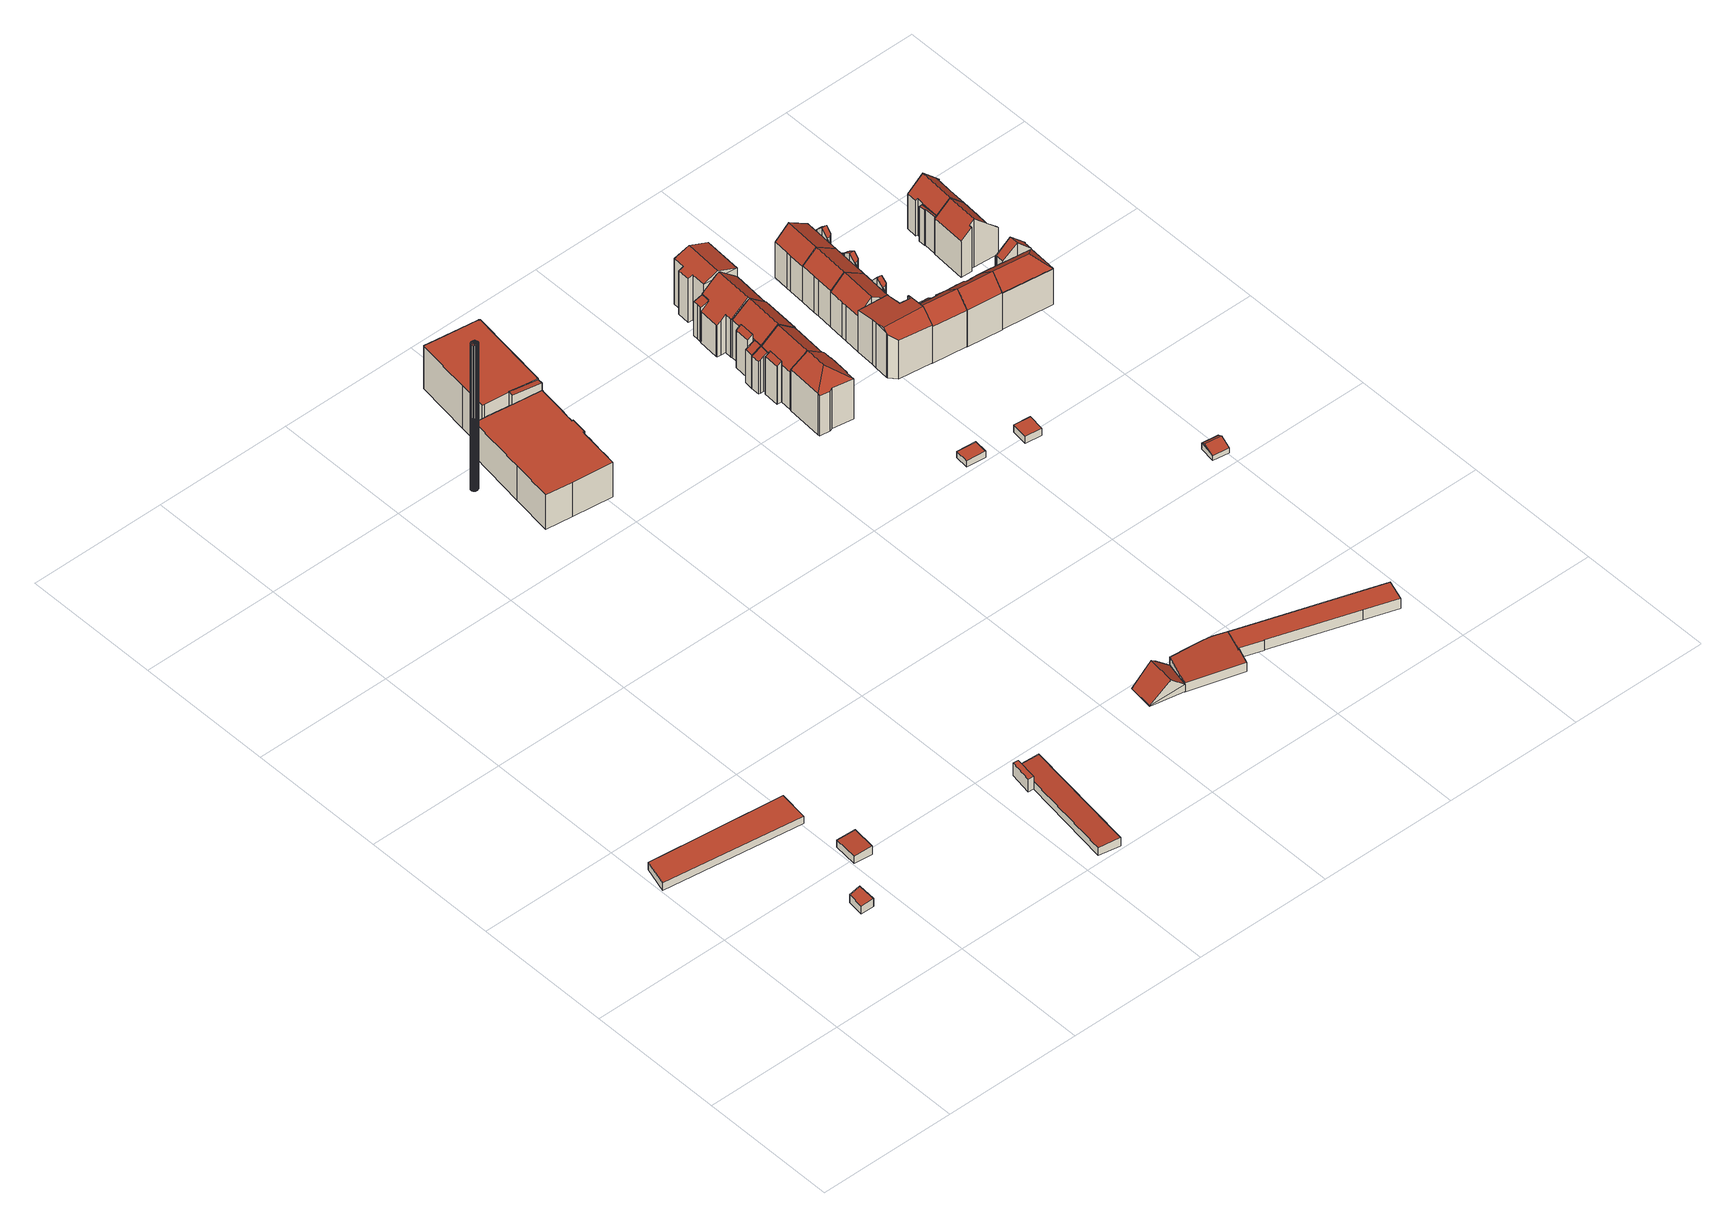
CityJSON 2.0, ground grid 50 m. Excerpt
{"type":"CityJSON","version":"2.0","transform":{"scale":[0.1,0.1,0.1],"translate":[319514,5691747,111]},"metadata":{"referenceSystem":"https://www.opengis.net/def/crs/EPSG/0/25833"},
"CityObjects":{
"building1":{"type":"Building","attributes":{"Dachtyp_tdc":"tdcPolyFlatRoof","Gemeindeschluessel":14713000,"Dachneigung":0,"QualitaetDacherkennung":86,"Geometrietyp2DReferenz":"3000","function":"31001_2000","roofType":"1000","measuredHeight":3.21},"geometry":[{"type":"MultiSurface","lod":"2","boundaries":[[[0,1,2,3]],[[1,4,5,2]],[[4,6,7,5]],[[6,0,3,7]],[[6,4,1,0]],[[3,2,5,7]]],"semantics":{"surfaces":[{"type":"WallSurface"},{"type":"RoofSurface"},{"type":"GroundSurface"}],"values":[0,0,0,0,1,2]}}]},
"building2":{"type":"Building","attributes":{"Gemeindeschluessel":14713000,"Dachneigung":90,"Dachorientierung":0,"MittlereTraufHoehe":114.9,"QualitaetDacherkennung":53,"ObjektHoehe":3,"BodenHoehe":111.9,"Geometrietyp2DReferenz":"3000","AbsoluteHoehe":114.9,"Dachflaeche":509.72,"function":"31001_9998","roofType":"1000","measuredHeight":3,"storeysAboveGround":1},"geometry":[{"type":"MultiSurface","lod":"2","boundaries":[[[8,9,10,11]],[[9,12,13,10]],[[9,8,14,12]],[[13,15,11,10]],[[12,14,15,13]],[[14,8,11,15]]],"semantics":{"surfaces":[{"type":"WallSurface"},{"type":"RoofSurface"},{"type":"GroundSurface"}],"values":[0,0,1,2,0,0]}}]},
"building3":{"type":"Building","attributes":{"Dachtyp_tdc":"tdcPolyFlatRoof","Gemeindeschluessel":14713000,"Dachneigung":5.5,"QualitaetDacherkennung":89,"Geometrietyp2DReferenz":"3000","function":"31001_9998","roofType":"2100","measuredHeight":3.49},"geometry":[{"type":"MultiSurface","lod":"2","boundaries":[[[16,17,18,19]],[[17,20,21,18]],[[20,22,23,21]],[[22,16,19,23]],[[22,20,17,16]],[[19,18,21,23]]],"semantics":{"surfaces":[{"type":"WallSurface"},{"type":"RoofSurface"},{"type":"GroundSurface"}],"values":[0,0,0,0,1,2]}}]},
"building4":{"type":"Building","attributes":{"Gemeindeschluessel":14713000,"Geometrietyp2DReferenz":"3000","function":"31001_2000","roofType":"9999"},"children":["building4-1","building4-2"]},
"building4-1":{"type":"BuildingPart","attributes":{"Dachtyp_tdc":"tdcPolyFlatRoof","Dachneigung":2.84,"QualitaetDacherkennung":75,"Geometrietyp2DReferenz":"3000","roofType":"2100","measuredHeight":3.54},"parents":["building4"],"geometry":[{"type":"MultiSurface","lod":"2","boundaries":[[[24,25,26,27]],[[25,28,29,26]],[[30,31,32,33]],[[31,24,27,32]],[[31,30,28,25,24]],[[27,26,29,33,32]],[[33,29,28,30]]],"semantics":{"surfaces":[{"type":"WallSurface"},{"type":"RoofSurface"},{"type":"GroundSurface"},{"type":"ClosureSurface"}],"values":[0,0,0,0,1,2,3]}}]},
"building4-2":{"type":"BuildingPart","attributes":{"Dachtyp_tdc":"tdcPolyFlatRoof","Dachneigung":0,"QualitaetDacherkennung":85,"Geometrietyp2DReferenz":"3000","roofType":"1000","measuredHeight":5.19},"parents":["building4"],"geometry":[{"type":"MultiSurface","lod":"2","boundaries":[[[34,35,36,29,28]],[[35,37,38,36]],[[37,39,30,33,38]],[[39,37,35,34]],[[29,36,38,33]],[[28,30,39,34]],[[28,29,33,30]]],"semantics":{"surfaces":[{"type":"WallSurface"},{"type":"RoofSurface"},{"type":"GroundSurface"},{"type":"ClosureSurface"}],"values":[0,0,0,1,2,0,3]}}]},
"building5":{"type":"Building","attributes":{"Stand_DGM":"2023","Stand_Basis-DLM":"2022","Gemeindeschluessel":"14713000","ObjektHoehe":60,"Stand_Laserscan":"2023","BodenHoehe":113.3,"Stand_3D-Stadtmodell":"2025","Geometrietyp2DReferenz":1000,"AbsoluteHoehe":173.3,"function":"51002_1290","roofType":"9999","measuredHeight":60},"geometry":[{"type":"MultiSurface","lod":"2","boundaries":[[[40,41,42]],[[40,42,43]],[[40,43,44]],[[40,44,45]],[[40,45,46]],[[40,46,47]],[[40,47,48]],[[40,48,49]],[[40,49,50]],[[40,50,51]],[[40,51,52]],[[40,52,53]],[[40,53,54]],[[40,54,55]],[[40,55,56]],[[40,56,57]],[[40,57,58]],[[40,58,59]],[[42,41,60]],[[42,60,61]],[[41,40,62]],[[41,62,60]],[[40,59,63]],[[40,63,62]],[[59,58,64]],[[59,64,63]],[[58,57,65]],[[58,65,64]],[[57,56,66]],[[57,66,65]],[[56,55,67]],[[56,67,66]],[[55,54,68]],[[55,68,67]],[[54,53,69]],[[54,69,68]],[[53,52,70]],[[53,70,69]],[[52,51,71]],[[52,71,70]],[[51,50,72]],[[51,72,71]],[[50,49,73]],[[50,73,72]],[[49,48,74]],[[49,74,73]],[[48,47,75]],[[48,75,74]],[[47,46,76]],[[47,76,75]],[[46,45,77]],[[46,77,76]],[[45,44,78]],[[45,78,77]],[[44,43,79]],[[44,79,78]],[[43,42,61]],[[43,61,79]],[[79,61,60]],[[79,60,62]],[[79,62,63]],[[79,63,64]],[[79,64,65]],[[79,65,66]],[[79,66,67]],[[79,67,68]],[[79,68,69]],[[79,69,70]],[[79,70,71]],[[79,71,72]],[[79,72,73]],[[79,73,74]],[[79,74,75]],[[79,75,76]],[[79,76,77]],[[79,77,78]]],"semantics":{"surfaces":[{"type":"RoofSurface"},{"type":"WallSurface"},{"type":"GroundSurface"}],"values":[0,0,0,0,0,0,0,0,0,0,0,0,0,0,0,0,0,0,1,1,1,1,1,1,1,1,1,1,1,1,1,1,1,1,1,1,1,1,1,1,1,1,1,1,1,1,1,1,1,1,1,1,1,1,1,1,1,1,2,2,2,2,2,2,2,2,2,2,2,2,2,2,2,2,2,2]}}]},
"building6":{"type":"Building","attributes":{"Gemeindeschluessel":14713000,"Geometrietyp2DReferenz":"3000","function":"31001_2000","roofType":"9999"},"children":["building6-1","building6-2","building6-3"]},
"building6-1":{"type":"BuildingPart","attributes":{"Dachtyp_tdc":"tdcPolyFlatRoof","Dachneigung":0,"QualitaetDacherkennung":40,"Geometrietyp2DReferenz":"3000","roofType":"1000","measuredHeight":17.36},"parents":["building6"],"geometry":[{"type":"MultiSurface","lod":"2","boundaries":[[[80,81,82,83]],[[81,84,85,82]],[[84,86,87,85]],[[86,88,89,87]],[[88,90,91,89]],[[90,92,93,91]],[[92,94,95,93]],[[94,96,97,95]],[[96,98,99,97]],[[98,100,101,99]],[[100,102,103,101]],[[102,104,105,103]],[[104,106,107,105]],[[106,108,109,107]],[[108,110,111,109]],[[110,112,113,114,111]],[[112,110,108,106,104,102,100,98,96,94,92,90,88,86,84,81,80,115]],[[83,82,85,87,89,91,93,95,97,99,101,103,105,107,109,111,114]],[[115,113,112]],[[83,114,113,115,80]]],"semantics":{"surfaces":[{"type":"WallSurface"},{"type":"RoofSurface"},{"type":"GroundSurface"},{"type":"ClosureSurface"}],"values":[0,0,0,0,0,0,0,0,0,0,0,0,0,0,0,0,1,2,0,3]}}]},
"building6-2":{"type":"BuildingPart","attributes":{"Dachtyp_tdc":"tdcPolyFlatRoof","Dachneigung":4.15,"QualitaetDacherkennung":38,"Geometrietyp2DReferenz":"3000","roofType":"2100","measuredHeight":17.8},"parents":["building6"],"geometry":[{"type":"MultiSurface","lod":"2","boundaries":[[[113,116,117,118,114]],[[119,120,80,83,121,122]],[[120,119,116,113,115]],[[114,118,121,83]],[[122,117,116,119]],[[122,121,118,117]],[[115,80,120]],[[113,114,83,80,115]]],"semantics":{"surfaces":[{"type":"WallSurface"},{"type":"RoofSurface"},{"type":"GroundSurface"},{"type":"ClosureSurface"}],"values":[0,0,1,2,0,3,0,3]}}]},
"building6-3":{"type":"BuildingPart","attributes":{"Dachtyp_tdc":"tdcPolyFlatRoof","Dachneigung":0,"QualitaetDacherkennung":34,"Geometrietyp2DReferenz":"3000","roofType":"1000","measuredHeight":14.13},"parents":["building6"],"geometry":[{"type":"MultiSurface","lod":"2","boundaries":[[[117,123,124,118]],[[123,125,126,124]],[[125,127,128,126]],[[127,129,130,128]],[[129,131,132,130]],[[131,133,134,132]],[[133,135,136,134]],[[135,137,138,136]],[[137,139,140,138]],[[139,141,142,140]],[[141,143,144,142]],[[143,145,146,144]],[[145,147,148,146]],[[147,149,150,148]],[[149,151,152,150]],[[151,153,154,152]],[[153,155,156,154]],[[155,157,158,156]],[[157,159,160,158]],[[159,161,162,160]],[[161,163,164,162]],[[163,165,166,164]],[[165,167,168,166]],[[167,169,170,168]],[[169,171,172,170]],[[171,122,121,172]],[[122,171,169,167,165,163,161,159,157,155,153,151,149,147,145,143,141,139,137,135,133,131,129,127,125,123,117]],[[118,124,126,128,130,132,134,136,138,140,142,144,146,148,150,152,154,156,158,160,162,164,166,168,170,172,121]],[[118,121,122,117]]],"semantics":{"surfaces":[{"type":"WallSurface"},{"type":"RoofSurface"},{"type":"GroundSurface"},{"type":"ClosureSurface"}],"values":[0,0,0,0,0,0,0,0,0,0,0,0,0,0,0,0,0,0,0,0,0,0,0,0,0,0,1,2,3]}}]},
"building7":{"type":"Building","attributes":{"Dachtyp_tdc":"tdcFreeFormRoof","Gemeindeschluessel":14713000,"Dachneigung":44.52,"QualitaetDacherkennung":8,"Geometrietyp2DReferenz":"3000","function":"31001_2000","roofType":"5000","measuredHeight":7.32},"geometry":[{"type":"MultiSurface","lod":"2","boundaries":[[[173,174,175,176]],[[174,177,178,175]],[[177,179,180,178]],[[179,181,182,180]],[[181,183,184,182]],[[183,173,176,184]],[[185,186,179,177]],[[173,183,181,186,185,174]],[[181,179,186]],[[177,174,185]],[[176,175,178,180,182,184]]],"semantics":{"surfaces":[{"type":"WallSurface"},{"type":"RoofSurface"},{"type":"GroundSurface"}],"values":[0,0,0,0,0,0,1,1,0,0,2]}}]},
"building8":{"type":"Building","attributes":{"Dachtyp_tdc":"tdcPolyFlatRoof","Gemeindeschluessel":14713000,"Dachneigung":3.29,"QualitaetDacherkennung":88,"Geometrietyp2DReferenz":"3000","function":"31001_2000","roofType":"2100","measuredHeight":4.48},"geometry":[{"type":"MultiSurface","lod":"2","boundaries":[[[187,188,189,190]],[[188,191,192,189]],[[191,193,194,192]],[[193,195,196,194]],[[195,197,198,196]],[[197,199,200,198]],[[199,201,202,200]],[[201,203,204,202]],[[203,205,206,204]],[[205,207,208,206]],[[207,187,190,208]],[[207,205,203,201,199,197,195,193,191,188,187]],[[190,189,192,194,196,198,200,202,204,206,208]]],"semantics":{"surfaces":[{"type":"WallSurface"},{"type":"RoofSurface"},{"type":"GroundSurface"}],"values":[0,0,0,0,0,0,0,0,0,0,0,1,2]}}]},
"building9":{"type":"Building","attributes":{"Dachtyp_tdc":"tdcPolyFlatRoof","Gemeindeschluessel":14713000,"Dachneigung":28.47,"QualitaetDacherkennung":85,"Geometrietyp2DReferenz":"3000","function":"31001_9998","roofType":"2100","measuredHeight":15.31},"geometry":[{"type":"MultiSurface","lod":"2","boundaries":[[[209,210,211,212]],[[210,213,214,211]],[[213,215,216,214]],[[215,217,218,216]],[[217,219,220,218]],[[219,209,212,220]],[[219,217,215,213,210,209]],[[212,211,214,216,218,220]]],"semantics":{"surfaces":[{"type":"WallSurface"},{"type":"RoofSurface"},{"type":"GroundSurface"}],"values":[0,0,0,0,0,0,1,2]}}]},
"building10":{"type":"Building","attributes":{"Dachtyp_tdc":"tdcHipAndGableRoof","Gemeindeschluessel":14713000,"Dachneigung":34.94,"QualitaetDacherkennung":58,"Geometrietyp2DReferenz":"3000","function":"31001_9998","roofType":"5000","measuredHeight":20.81},"geometry":[{"type":"MultiSurface","lod":"2","boundaries":[[[221,222,223,224]],[[222,225,226,223]],[[225,227,228,226]],[[227,229,230,228]],[[229,231,232,230]],[[231,233,234,232]],[[233,235,236,234]],[[229,227,225,222,221,237]],[[221,238,239,240,241,242,243,235,233,237]],[[233,231,229,237]],[[236,244,245,246,247,248,249,224,223,226,228,230,232,234]],[[235,243,244,236]],[[243,242,245,244]],[[242,241,246,245]],[[241,240,247,246]],[[240,239,248,247]],[[239,238,249,248]],[[238,221,224,249]]],"semantics":{"surfaces":[{"type":"WallSurface"},{"type":"RoofSurface"},{"type":"GroundSurface"}],"values":[0,0,0,0,0,0,0,1,1,1,2,0,0,0,0,0,0,0]}}]},
"building11":{"type":"Building","attributes":{"Dachtyp_tdc":"tdcPolyFlatRoof","Gemeindeschluessel":14713000,"Dachneigung":29.81,"QualitaetDacherkennung":83,"Geometrietyp2DReferenz":"3000","function":"31001_9998","roofType":"2100","measuredHeight":15.48},"geometry":[{"type":"MultiSurface","lod":"2","boundaries":[[[250,251,252,214]],[[251,253,254,252]],[[253,255,256,254]],[[255,257,216,256]],[[257,250,214,216]],[[257,255,253,251,250]],[[214,252,254,256,216]]],"semantics":{"surfaces":[{"type":"WallSurface"},{"type":"RoofSurface"},{"type":"GroundSurface"}],"values":[0,0,0,0,0,1,2]}}]},
"building12":{"type":"Building","attributes":{"Dachtyp_tdc":"tdcPolyFlatRoof","Gemeindeschluessel":14713000,"Dachneigung":0,"QualitaetDacherkennung":25,"Geometrietyp2DReferenz":"3000","function":"31001_2000","roofType":"1000","measuredHeight":4.12},"geometry":[{"type":"MultiSurface","lod":"2","boundaries":[[[258,259,260,261]],[[259,262,263,260]],[[262,264,265,263]],[[264,266,267,265]],[[266,268,269,267]],[[268,270,271,269]],[[270,272,273,271]],[[272,274,275,273]],[[274,276,277,275]],[[276,258,261,277]],[[276,274,272,270,268,266,264,262,259,258]],[[261,260,263,265,267,269,271,273,275,277]]],"semantics":{"surfaces":[{"type":"WallSurface"},{"type":"RoofSurface"},{"type":"GroundSurface"}],"values":[0,0,0,0,0,0,0,0,0,0,1,2]}}]},
"building13":{"type":"Building","attributes":{"Gemeindeschluessel":14713000,"Geometrietyp2DReferenz":"3000","function":"31001_9998","roofType":"9999"},"children":["building13-1","building13-2"]},
"building13-1":{"type":"BuildingPart","attributes":{"Dachtyp_tdc":"tdcPolyFlatRoof","Dachneigung":36.52,"QualitaetDacherkennung":79,"Geometrietyp2DReferenz":"3000","roofType":"2100","measuredHeight":16.77},"parents":["building13"],"geometry":[{"type":"MultiSurface","lod":"2","boundaries":[[[278,279,280,281,282]],[[279,283,284,280]],[[283,285,286,284]],[[285,287,288,286]],[[287,289,290,288]],[[289,291,292,293,290]],[[291,289,287,285,283,279,278]],[[281,280,284,286,288,290,293]],[[282,292,291,278]],[[282,281,293,292]]],"semantics":{"surfaces":[{"type":"WallSurface"},{"type":"RoofSurface"},{"type":"GroundSurface"},{"type":"ClosureSurface"}],"values":[0,0,0,0,0,0,1,2,0,3]}}]},
"building13-2":{"type":"BuildingPart","attributes":{"Dachtyp_tdc":"tdcGableRoof","Dachneigung":39.88,"QualitaetDacherkennung":67,"Geometrietyp2DReferenz":"3000","roofType":"3100","measuredHeight":20.67},"parents":["building13"],"geometry":[{"type":"MultiSurface","lod":"2","boundaries":[[[294,282,281,280]],[[292,295,296,293]],[[295,297,298,296]],[[297,299,300,298]],[[299,301,302,300]],[[301,303,304,302]],[[303,305,306,304]],[[305,307,308,306]],[[307,309,310,308]],[[309,294,280,310]],[[305,303,301,299]],[[299,297,295,292,282,294,309,307,305]],[[280,281,293,296,298,300,302,304,306,308,310]],[[292,293,281,282]]],"semantics":{"surfaces":[{"type":"WallSurface"},{"type":"RoofSurface"},{"type":"GroundSurface"},{"type":"ClosureSurface"}],"values":[0,0,0,0,0,0,0,0,0,0,1,1,2,3]}}]},
"building14":{"type":"Building","attributes":{"Dachtyp_tdc":"tdcPolyFlatRoof","Gemeindeschluessel":14713000,"Dachneigung":0,"QualitaetDacherkennung":55,"Geometrietyp2DReferenz":"3000","function":"31001_9998","roofType":"1000","measuredHeight":2.55},"geometry":[{"type":"MultiSurface","lod":"2","boundaries":[[[311,312,313,314]],[[312,315,316,313]],[[315,317,318,316]],[[317,311,314,318]],[[317,315,312,311]],[[314,313,316,318]]],"semantics":{"surfaces":[{"type":"WallSurface"},{"type":"RoofSurface"},{"type":"GroundSurface"}],"values":[0,0,0,0,1,2]}}]},
"building15":{"type":"Building","attributes":{"Dachtyp_tdc":"tdcPolyFlatRoof","Gemeindeschluessel":14713000,"Dachneigung":16.95,"QualitaetDacherkennung":67,"Geometrietyp2DReferenz":"3000","function":"31001_9998","roofType":"2100","measuredHeight":15.09},"geometry":[{"type":"MultiSurface","lod":"2","boundaries":[[[319,320,321,322]],[[320,323,324,321]],[[323,325,326,324]],[[325,327,328,326]],[[327,329,330,328]],[[329,331,332,330]],[[331,319,322,332]],[[331,329,327,325,323,320,319]],[[322,321,324,326,328,330,332]]],"semantics":{"surfaces":[{"type":"WallSurface"},{"type":"RoofSurface"},{"type":"GroundSurface"}],"values":[0,0,0,0,0,0,0,1,2]}}]},
"building16":{"type":"Building","attributes":{"Gemeindeschluessel":14713000,"Geometrietyp2DReferenz":"3000","function":"31001_9998","roofType":"9999"},"children":["building16-1","building16-2"]},
"building16-1":{"type":"BuildingPart","attributes":{"Dachtyp_tdc":"tdcPolyFlatRoof","Dachneigung":39.7,"QualitaetDacherkennung":73,"Geometrietyp2DReferenz":"3000","roofType":"2100","measuredHeight":16.86},"parents":["building16"],"geometry":[{"type":"MultiSurface","lod":"2","boundaries":[[[333,334,335,336]],[[334,337,338,335]],[[337,339,340,338]],[[339,341,342,343,340]],[[344,333,336,345,346]],[[344,341,339,337,334,333]],[[336,335,338,340,343,345]],[[346,342,341,344]],[[346,345,343,342]]],"semantics":{"surfaces":[{"type":"WallSurface"},{"type":"RoofSurface"},{"type":"GroundSurface"},{"type":"ClosureSurface"}],"values":[0,0,0,0,0,1,2,0,3]}}]},
"building16-2":{"type":"BuildingPart","attributes":{"Dachtyp_tdc":"tdcGableRoof","Dachneigung":39.55,"QualitaetDacherkennung":65,"Geometrietyp2DReferenz":"3000","roofType":"3100","measuredHeight":20.66},"parents":["building16"],"geometry":[{"type":"MultiSurface","lod":"2","boundaries":[[[342,347,340,343]],[[347,348,349,340]],[[348,350,351,349]],[[350,352,353,351]],[[352,354,355,353]],[[354,356,357,355]],[[356,257,358,357]],[[257,255,359,358]],[[255,346,345,359]],[[356,354,352,350]],[[350,348,347,342,346,255,257,356]],[[345,343,340,349,351,353,355,357,358,359]],[[342,343,345,346]]],"semantics":{"surfaces":[{"type":"WallSurface"},{"type":"RoofSurface"},{"type":"GroundSurface"},{"type":"ClosureSurface"}],"values":[0,0,0,0,0,0,0,0,0,1,1,2,3]}}]},
"building17":{"type":"Building","attributes":{"Dachtyp_tdc":"tdcFreeFormRoof","Gemeindeschluessel":14713000,"Dachneigung":40.17,"QualitaetDacherkennung":47,"Geometrietyp2DReferenz":"3000","function":"31001_9998","roofType":"5000","measuredHeight":20.85},"geometry":[{"type":"MultiSurface","lod":"2","boundaries":[[[360,361,362,363]],[[361,364,365,362]],[[364,366,367,365]],[[366,368,369,367]],[[368,370,371,369]],[[366,364,372,373]],[[373,372,361,360,374,375,376,377,378,379,380,370,368]],[[368,366,373]],[[364,361,372]],[[371,381,382,383,384,385,386,387,363,362,365,367,369]],[[370,380,381,371]],[[380,379,382,381]],[[379,378,383,382]],[[378,377,384,383]],[[377,376,385,384]],[[376,375,386,385]],[[375,374,387,386]],[[374,360,363,387]]],"semantics":{"surfaces":[{"type":"WallSurface"},{"type":"RoofSurface"},{"type":"GroundSurface"}],"values":[0,0,0,0,0,1,1,0,0,2,0,0,0,0,0,0,0,0]}}]},
"building18":{"type":"Building","attributes":{"Dachtyp_tdc":"tdcFreeFormRoof","Gemeindeschluessel":14713000,"Dachneigung":22.52,"QualitaetDacherkennung":81,"Geometrietyp2DReferenz":"3000","function":"31001_9998","roofType":"5000","measuredHeight":20.96},"geometry":[{"type":"MultiSurface","lod":"2","boundaries":[[[388,389,390,391]],[[389,392,393,390]],[[392,394,395,393]],[[394,396,397,395]],[[396,398,399,397]],[[398,400,401,399]],[[400,402,403,401]],[[402,388,391,403]],[[404,405,400,398,396,394,392,389]],[[388,402,405,404]],[[389,388,404]],[[402,400,405]],[[391,390,393,395,397,399,401,403]]],"semantics":{"surfaces":[{"type":"WallSurface"},{"type":"RoofSurface"},{"type":"GroundSurface"}],"values":[0,0,0,0,0,0,0,0,1,1,0,0,2]}}]},
"building19":{"type":"Building","attributes":{"Dachtyp_tdc":"tdcPolyFlatRoof","Gemeindeschluessel":14713000,"Dachneigung":0,"QualitaetDacherkennung":0,"Geometrietyp2DReferenz":"3000","BezugspunktDach":"2000","function":"31001_9998","measuredHeight":3},"geometry":[{"type":"MultiSurface","lod":"2","boundaries":[[[406,407,408,409]],[[409,408,410,411]],[[408,407,412,410]],[[407,406,413,412]],[[406,409,411,413]],[[411,410,412,413]]],"semantics":{"surfaces":[{"type":"RoofSurface"},{"type":"WallSurface"},{"type":"GroundSurface"}],"values":[0,1,1,1,1,2]}}]},
"building20":{"type":"Building","attributes":{"Dachtyp_tdc":"tdcFreeFormRoof","Gemeindeschluessel":14713000,"Dachneigung":10.02,"QualitaetDacherkennung":16,"Geometrietyp2DReferenz":"3000","function":"31001_9998","roofType":"5000","measuredHeight":19.36},"geometry":[{"type":"MultiSurface","lod":"2","boundaries":[[[414,415,416,417]],[[415,418,419,416]],[[418,420,421,419]],[[420,422,423,421]],[[422,424,425,423]],[[424,426,427,425]],[[426,428,429,427]],[[428,430,431,429]],[[430,432,433,431]],[[432,434,435,433]],[[434,436,437,435]],[[436,438,439,437]],[[438,414,417,439]],[[414,438,436,434,432,430,440,441,420,418,415]],[[424,422,441,440,428,426]],[[422,420,441]],[[430,428,440]],[[417,416,419,421,423,425,427,429,431,433,435,437,439]]],"semantics":{"surfaces":[{"type":"WallSurface"},{"type":"RoofSurface"},{"type":"GroundSurface"}],"values":[0,0,0,0,0,0,0,0,0,0,0,0,0,1,1,0,0,2]}}]},
"building21":{"type":"Building","attributes":{"Gemeindeschluessel":14713000,"Geometrietyp2DReferenz":"3000","function":"31001_9998","roofType":"9999"},"children":["building21-1","building21-2"]},
"building21-1":{"type":"BuildingPart","attributes":{"Dachtyp_tdc":"tdcFreeFormRoof","Dachneigung":47.43,"QualitaetDacherkennung":47,"Geometrietyp2DReferenz":"3000","roofType":"5000","measuredHeight":18.02},"parents":["building21"],"geometry":[{"type":"MultiSurface","lod":"2","boundaries":[[[442,443,444,445,446]],[[447,448,449,450,451]],[[448,452,453,449]],[[452,454,455,453]],[[454,456,457,455]],[[456,458,459,457]],[[458,442,446,459]],[[454,452,448,447,460]],[[460,461,443,442,458,456,454]],[[446,445,462,463,450,449,453,455,457,459]],[[461,464,444,443]],[[464,462,445,444]],[[465,464,461,460]],[[463,462,464,465]],[[447,451,465,460]],[[463,465,451,450]]],"semantics":{"surfaces":[{"type":"WallSurface"},{"type":"RoofSurface"},{"type":"GroundSurface"},{"type":"ClosureSurface"}],"values":[0,0,0,0,0,0,0,1,1,2,0,3,0,3,0,3]}}]},
"building21-2":{"type":"BuildingPart","attributes":{"Dachtyp_tdc":"tdcGableRoof","Dachneigung":33.05,"QualitaetDacherkennung":84,"Geometrietyp2DReferenz":"3000","roofType":"3100","measuredHeight":19.59},"parents":["building21"],"geometry":[{"type":"MultiSurface","lod":"2","boundaries":[[[444,466,467,445]],[[466,468,469,467]],[[468,470,471,469]],[[470,472,473,471]],[[472,474,475,473]],[[474,476,477,475]],[[476,478,479,477]],[[478,480,481,479]],[[480,482,483,481]],[[482,484,485,483]],[[484,451,450,485]],[[482,480,478,476,474,472]],[[472,470,468,466,444,464,465,451,484,482]],[[463,462,445,467,469,471,473,475,477,479,481,483,485,450]],[[462,463,465,464]],[[463,450,451,465]],[[444,445,462,464]]],"semantics":{"surfaces":[{"type":"WallSurface"},{"type":"RoofSurface"},{"type":"GroundSurface"},{"type":"ClosureSurface"}],"values":[0,0,0,0,0,0,0,0,0,0,0,1,1,2,3,3,3]}}]},
"building22":{"type":"Building","attributes":{"Gemeindeschluessel":14713000,"Geometrietyp2DReferenz":"3000","function":"31001_9998","roofType":"9999"},"children":["building22-1","building22-2"]},
"building22-1":{"type":"BuildingPart","attributes":{"Dachtyp_tdc":"tdcFreeFormRoof","Dachneigung":40.96,"QualitaetDacherkennung":58,"Geometrietyp2DReferenz":"3000","roofType":"5000","measuredHeight":17.97},"parents":["building22"],"geometry":[{"type":"MultiSurface","lod":"2","boundaries":[[[486,487,488,489]],[[487,490,488]],[[491,492,493,494]],[[495,496,497,498]],[[496,499,500,497]],[[499,501,502,500]],[[501,503,504,502]],[[503,505,506,504]],[[505,486,489,506]],[[501,499,496,495,492,491,492,495,507]],[[507,487,486,505,503,501]],[[489,488,508,498,493,494,493,498,497,500,502,504,506]],[[509,490,487,507]],[[508,488,490,509]],[[494,510,491]],[[495,511,509,507]],[[494,493,512,510]],[[491,510,512,492]],[[512,493,498,511]],[[492,512,511,495]],[[508,509,511,498]],[[492,495,498,493]]],"semantics":{"surfaces":[{"type":"WallSurface"},{"type":"RoofSurface"},{"type":"GroundSurface"},{"type":"ClosureSurface"}],"values":[0,0,0,0,0,0,0,0,0,1,1,2,0,3,0,0,3,3,3,3,3,3]}}]},
"building22-2":{"type":"BuildingPart","attributes":{"Dachtyp_tdc":"tdcGableRoof","Dachneigung":33.65,"QualitaetDacherkennung":76,"Geometrietyp2DReferenz":"3000","roofType":"3100","measuredHeight":19.59},"parents":["building22"],"geometry":[{"type":"MultiSurface","lod":"2","boundaries":[[[490,484,513,488]],[[484,514,515,513]],[[514,516,517,515]],[[516,518,519,517]],[[518,520,521,519]],[[520,522,523,521]],[[522,524,525,523]],[[524,526,527,525]],[[526,528,529,527]],[[528,510,494,529]],[[524,522,520,518,516,514]],[[514,484,490,509,511,512,510,528,526,524]],[[494,493,498,508,488,513,515,517,519,521,523,525,527,529]],[[488,508,509,490]],[[493,494,510,512]],[[498,493,512,511]],[[508,498,511,509]]],"semantics":{"surfaces":[{"type":"WallSurface"},{"type":"RoofSurface"},{"type":"GroundSurface"},{"type":"ClosureSurface"}],"values":[0,0,0,0,0,0,0,0,0,0,1,1,2,3,3,3,3]}}]},
"building23":{"type":"Building","attributes":{"Gemeindeschluessel":14713000,"Geometrietyp2DReferenz":"3000","function":"31001_9998","roofType":"9999"},"children":["building23-1","building23-2"]},
"building23-1":{"type":"BuildingPart","attributes":{"Dachtyp_tdc":"tdcPolyFlatRoof","Dachneigung":38.4,"QualitaetDacherkennung":55,"Geometrietyp2DReferenz":"3000","roofType":"2100","measuredHeight":15.78},"parents":["building23"],"geometry":[{"type":"MultiSurface","lod":"2","boundaries":[[[530,531,532,533]],[[531,534,535,532]],[[534,536,537,535]],[[536,538,539,537]],[[538,540,541,539]],[[540,542,543,541]],[[542,544,545,543]],[[542,540,538,536,534,531,530,544]],[[545,533,532,535,537,539,541,543]],[[530,533,545,544]]],"semantics":{"surfaces":[{"type":"WallSurface"},{"type":"RoofSurface"},{"type":"GroundSurface"},{"type":"ClosureSurface"}],"values":[0,0,0,0,0,0,0,1,2,3]}}]},
"building23-2":{"type":"BuildingPart","attributes":{"Dachtyp_tdc":"tdcGableRoof","Dachneigung":44.73,"QualitaetDacherkennung":87,"Geometrietyp2DReferenz":"3000","roofType":"3100","measuredHeight":19.94},"parents":["building23"],"geometry":[{"type":"MultiSurface","lod":"2","boundaries":[[[546,547,548,549]],[[547,550,551,548]],[[550,552,553,551]],[[552,554,555,553]],[[554,556,557,555]],[[556,558,559,557]],[[558,530,533,559]],[[546,549,545,544]],[[558,556,554,552]],[[552,550,547,546,544,530,558]],[[549,548,551,553,555,557,559,533,545]],[[544,545,533,530]]],"semantics":{"surfaces":[{"type":"WallSurface"},{"type":"RoofSurface"},{"type":"GroundSurface"},{"type":"ClosureSurface"}],"values":[0,0,0,0,0,0,0,0,1,1,2,3]}}]},
"building24":{"type":"Building","attributes":{"Gemeindeschluessel":14713000,"Geometrietyp2DReferenz":"3000","function":"31001_9998","roofType":"9999"},"children":["building24-1","building24-2"]},
"building24-1":{"type":"BuildingPart","attributes":{"Dachtyp_tdc":"tdcFreeFormRoof","Dachneigung":43.85,"QualitaetDacherkennung":68,"Geometrietyp2DReferenz":"3000","roofType":"5000","measuredHeight":18.15},"parents":["building24"],"geometry":[{"type":"MultiSurface","lod":"2","boundaries":[[[560,561,562,563]],[[561,564,565,562]],[[564,566,567,565]],[[566,568,569,567]],[[568,570,571,569]],[[570,572,573,571]],[[572,574,575,573]],[[568,566,564,561,560,576,561,577]],[[577,574,578,574,572,570,568]],[[575,579,575,580,562,563,562,565,567,569,571,573]],[[574,578,579,575]],[[581,582,574,577]],[[575,579,578,582]],[[582,578,574]],[[580,575,582,581]],[[561,583,581,577]],[[560,563,562,583,576]],[[576,583,561]],[[583,562,580,581]]],"semantics":{"surfaces":[{"type":"WallSurface"},{"type":"RoofSurface"},{"type":"GroundSurface"},{"type":"ClosureSurface"}],"values":[0,0,0,0,0,0,0,1,1,2,3,0,3,3,3,0,3,3,3]}}]},
"building24-2":{"type":"BuildingPart","attributes":{"Dachtyp_tdc":"tdcGableRoof","Dachneigung":33.76,"QualitaetDacherkennung":85,"Geometrietyp2DReferenz":"3000","roofType":"3100","measuredHeight":19.62},"parents":["building24"],"geometry":[{"type":"MultiSurface","lod":"2","boundaries":[[[584,585,586,587]],[[585,588,589,586]],[[588,590,591,589]],[[590,592,563,591]],[[578,593,594,579]],[[593,526,527,594]],[[526,595,525,527]],[[595,596,523,525]],[[596,597,598,523]],[[597,584,587,598]],[[595,526,593,578,582,581,583,576,592,590,588]],[[588,585,584,597,596,595]],[[587,586,589,591,563,562,580,575,579,594,527,525,523,598]],[[576,560,563,592]],[[579,575,582,578]],[[582,575,580,581]],[[583,562,563,560,576]],[[581,580,562,583]]],"semantics":{"surfaces":[{"type":"WallSurface"},{"type":"RoofSurface"},{"type":"GroundSurface"},{"type":"ClosureSurface"}],"values":[0,0,0,0,0,0,0,0,0,0,1,1,2,0,3,3,3,3]}}]},
"building25":{"type":"Building","attributes":{"Dachtyp_tdc":"tdcGableRoof","Gemeindeschluessel":14713000,"Dachneigung":19.66,"QualitaetDacherkennung":82,"Geometrietyp2DReferenz":"3000","function":"31001_9998","roofType":"3100","measuredHeight":3.51},"geometry":[{"type":"MultiSurface","lod":"2","boundaries":[[[599,600,601,602]],[[600,603,604,601]],[[603,605,606,604]],[[605,599,602,606]],[[603,600,607]],[[599,605,608]],[[600,599,608,607]],[[605,603,607,608]],[[602,601,604,606]]],"semantics":{"surfaces":[{"type":"WallSurface"},{"type":"RoofSurface"},{"type":"GroundSurface"}],"values":[0,0,0,0,0,0,1,1,2]}}]},
"building26":{"type":"Building","attributes":{"Dachtyp_tdc":"tdcFreeFormRoof","Gemeindeschluessel":14713000,"Dachneigung":41.41,"QualitaetDacherkennung":92,"Geometrietyp2DReferenz":"3000","function":"31001_9998","roofType":"5000","measuredHeight":19.94},"geometry":[{"type":"MultiSurface","lod":"2","boundaries":[[[609,554,610,611]],[[554,550,612,610]],[[550,613,614,612]],[[613,615,616,614]],[[615,617,618,616]],[[617,619,620,618]],[[619,621,622,620]],[[621,623,624,622]],[[623,625,626,624]],[[625,609,611,626]],[[609,627,628,554]],[[627,625,623,621,619,617,615,613,550,628]],[[550,554,628]],[[609,625,627]],[[611,610,612,614,616,618,620,622,624,626]]],"semantics":{"surfaces":[{"type":"WallSurface"},{"type":"RoofSurface"},{"type":"GroundSurface"}],"values":[0,0,0,0,0,0,0,0,0,0,1,1,0,0,2]}}]},
"building27":{"type":"Building","attributes":{"Gemeindeschluessel":14713000,"Geometrietyp2DReferenz":"3000","function":"31001_9998","roofType":"9999"},"children":["building27-1","building27-2"]},
"building27-1":{"type":"BuildingPart","attributes":{"Dachtyp_tdc":"tdcGableRoof","Dachneigung":44.76,"QualitaetDacherkennung":83,"Geometrietyp2DReferenz":"3000","roofType":"3100","measuredHeight":19.93},"parents":["building27"],"geometry":[{"type":"MultiSurface","lod":"2","boundaries":[[[629,630,631,632,633]],[[634,635,636,637,638]],[[635,639,640,636]],[[639,641,642,640]],[[641,643,644,642]],[[643,645,646,644]],[[645,647,648,646]],[[647,629,633,648]],[[643,641,639,635,634,649]],[[649,630,629,647,645,643]],[[633,632,650,637,636,640,642,644,646,648]],[[651,631,630,649]],[[650,632,631,651]],[[634,638,651,649]],[[638,637,650,651]]],"semantics":{"surfaces":[{"type":"WallSurface"},{"type":"RoofSurface"},{"type":"GroundSurface"},{"type":"ClosureSurface"}],"values":[0,0,0,0,0,0,0,0,1,1,2,0,3,0,3]}}]},
"building27-2":{"type":"BuildingPart","attributes":{"Dachtyp_tdc":"tdcHipAndGableRoof","Dachneigung":41.33,"QualitaetDacherkennung":77,"Geometrietyp2DReferenz":"3000","roofType":"5000","measuredHeight":19.9},"parents":["building27"],"geometry":[{"type":"MultiSurface","lod":"2","boundaries":[[[652,631,653]],[[638,654,627,653,631]],[[652,653,627,609]],[[655,652,609,656]],[[656,609,627,654]],[[631,652,655]],[[638,631,651]],[[637,650,632,657,658,659]],[[631,655,657,632]],[[655,656,658,657]],[[656,654,659,658]],[[654,638,637,659]],[[631,632,650,651]],[[651,650,637,638]]],"semantics":{"surfaces":[{"type":"RoofSurface"},{"type":"WallSurface"},{"type":"GroundSurface"},{"type":"ClosureSurface"}],"values":[0,0,0,1,1,1,1,2,1,1,1,1,3,3]}}]},
"building28":{"type":"Building","attributes":{"Dachtyp_tdc":"tdcGableRoof","Gemeindeschluessel":14713000,"Dachneigung":41.87,"QualitaetDacherkennung":86,"Geometrietyp2DReferenz":"3000","function":"31001_9998","roofType":"3100","measuredHeight":19.86},"geometry":[{"type":"MultiSurface","lod":"2","boundaries":[[[660,661,662,663]],[[661,664,665,662]],[[664,666,667,665]],[[666,668,669,667]],[[668,670,671,669]],[[670,672,673,671]],[[672,674,675,673]],[[674,676,677,675]],[[676,678,679,677]],[[678,680,681,679]],[[680,682,683,681]],[[682,684,685,683]],[[684,660,663,685]],[[680,678,676,674,672,670,668,666,664]],[[664,661,660,684,682,680]],[[663,662,665,667,669,671,673,675,677,679,681,683,685]]],"semantics":{"surfaces":[{"type":"WallSurface"},{"type":"RoofSurface"},{"type":"GroundSurface"}],"values":[0,0,0,0,0,0,0,0,0,0,0,0,0,1,1,2]}}]},
"building29":{"type":"Building","attributes":{"Gemeindeschluessel":14713000,"Geometrietyp2DReferenz":"3000","function":"31001_9998","roofType":"9999"},"children":["building29-1","building29-2"]},
"building29-1":{"type":"BuildingPart","attributes":{"Dachtyp_tdc":"tdcGableRoof","Dachneigung":44.86,"QualitaetDacherkennung":84,"Geometrietyp2DReferenz":"3000","roofType":"3100","measuredHeight":19.56},"parents":["building29"],"geometry":[{"type":"MultiSurface","lod":"2","boundaries":[[[686,687,688,689]],[[687,690,691,688]],[[690,692,693,691]],[[692,694,695,693]],[[694,696,697,698,695]],[[699,700,701,702,703]],[[700,704,705,701]],[[704,706,707,705]],[[706,708,709,707]],[[708,710,711,709]],[[710,712,713,711]],[[712,686,689,713]],[[708,706,704,700,699,696,694]],[[694,692,690,687,686,712,710,708]],[[689,688,691,693,695,698,702,701,705,707,709,711,713]],[[699,703,697,696]],[[703,702,698,697]]],"semantics":{"surfaces":[{"type":"WallSurface"},{"type":"RoofSurface"},{"type":"GroundSurface"},{"type":"ClosureSurface"}],"values":[0,0,0,0,0,0,0,0,0,0,0,0,1,1,2,0,3]}}]},
"building29-2":{"type":"BuildingPart","attributes":{"Dachtyp_tdc":"tdcPolyFlatRoof","Dachneigung":4.87,"QualitaetDacherkennung":57,"Geometrietyp2DReferenz":"3000","roofType":"2100","measuredHeight":14.94},"parents":["building29"],"geometry":[{"type":"MultiSurface","lod":"2","boundaries":[[[697,714,715,698]],[[714,716,717,715]],[[716,718,719,717]],[[718,720,721,719]],[[720,703,702,721]],[[720,718,716,714,697,703]],[[702,698,715,717,719,721]],[[698,702,703,697]]],"semantics":{"surfaces":[{"type":"WallSurface"},{"type":"RoofSurface"},{"type":"GroundSurface"},{"type":"ClosureSurface"}],"values":[0,0,0,0,0,1,2,3]}}]}
},
"vertices":[
[423,368,54],[418,301,54],[418,301,22],[423,368,22],[369,301,54],[369,301,22],[377,360,54],[377,360,22],
[509,712,39],[8,780,39],[8,780,9],[509,712,9],[35,874,39],[35,874,9],[523,819,39],[523,819,9],
[562,467,58],[496,474,52],[496,474,23],[562,467,23],[506,561,52],[506,561,23],[572,553,58],[572,553,23],
[1133,0,59],[1057,14,55],[1057,14,24],[1133,0,24],[1105,354,55],[1105,354,24],[1116,436,55],[1191,427,59],[1191,427,24],[1116,436,24],
[1105,354,76],[1084,355,76],[1084,355,24],[1098,438,76],[1098,438,24],[1116,436,76],
[743,2419,623],[741,2423,623],[739,2426,623],[736,2428,623],[732,2429,623],[728,2429,623],[725,2428,623],[721,2426,623],[719,2423,623],[718,2419,623],[718,2415,623],[719,2411,623],[721,2408,623],[725,2406,623],[728,2405,623],[732,2405,623],[736,2406,623],[739,2408,623],[741,2411,623],[743,2415,623],[741,2423,23],[739,2426,23],[743,2419,23],[743,2415,23],[741,2411,23],[739,2408,23],[736,2406,23],[732,2405,23],[728,2405,23],[725,2406,23],[721,2408,23],[719,2411,23],[718,2415,23],[718,2419,23],[719,2423,23],[721,2426,23],[725,2428,23],[728,2429,23],[732,2429,23],[736,2428,23],
[958,2519,198],[872,2530,198],[872,2530,24],[958,2519,24],[863,2531,198],[863,2531,24],[876,2630,198],[876,2630,24],[903,2834,198],[903,2834,24],[904,2834,198],[904,2834,24],[904,2835,198],[904,2835,24],[906,2835,198],[906,2835,24],[906,2837,198],[906,2837,24],[952,2830,198],[952,2830,24],[1095,2811,198],[1095,2811,24],[1100,2810,198],[1100,2810,24],[1100,2809,198],[1100,2809,24],[1101,2809,198],[1101,2809,24],[1101,2807,198],[1101,2807,24],[1104,2807,198],[1104,2807,24],[1063,2505,198],[1063,2505,195],[1063,2505,24],[1018,2511,198],
[1061,2485,195],[1061,2485,166],[1061,2485,24],[955,2499,202],[958,2519,202],[955,2499,24],[955,2499,166],
[1059,2470,166],[1059,2470,24],[1057,2460,166],[1057,2460,24],[1055,2440,166],[1055,2440,24],[1046,2375,166],[1046,2375,24],[1042,2349,166],[1042,2349,24],[1041,2340,166],[1041,2340,24],[1040,2329,166],[1040,2329,24],[1045,2328,166],[1045,2328,24],[1043,2316,166],[1043,2316,24],[1041,2301,166],[1041,2301,24],[1037,2270,166],[1037,2270,24],[1032,2271,166],[1032,2271,24],[1031,2266,166],[1031,2266,24],[1028,2245,166],[1028,2245,24],[1028,2242,166],[1028,2242,24],[1019,2175,166],[1019,2175,24],[1018,2164,166],[1018,2164,24],[1011,2116,166],[1011,2116,24],[866,2132,166],[866,2132,24],[770,2146,166],[770,2146,24],[790,2293,166],[790,2293,24],[821,2517,166],[821,2517,24],[823,2517,166],[823,2517,24],[861,2512,166],[861,2512,24],[870,2511,166],[870,2511,24],
[1734,405,38],[1722,368,45],[1722,368,16],[1734,405,16],[1602,391,17],[1602,391,16],[1613,483,17],[1613,483,16],[1704,479,74],[1704,479,16],[1757,476,25],[1757,476,16],[1675,377,89],[1686,479,89],
[1936,367,54],[1928,345,53],[1928,345,14],[1936,367,14],[1916,311,51],[1916,311,14],[1722,368,51],[1722,368,14],[1734,405,53],[1734,405,14],[1757,476,58],[1757,476,14],[1833,469,58],[1833,469,14],[1880,464,59],[1880,464,14],[1911,458,59],[1911,458,14],[1958,442,59],[1958,442,14],[1933,367,54],[1933,367,14],
[1621,2139,176],[1615,2140,173],[1615,2140,39],[1621,2139,39],[1617,2172,173],[1617,2172,39],[1652,2170,192],[1652,2170,39],[1649,2137,192],[1649,2137,39],[1634,2138,183],[1634,2138,39],
[1757,1877,200],[1682,1889,202],[1682,1889,34],[1757,1877,34],[1671,1885,198],[1671,1885,34],[1633,1890,199],[1633,1890,34],[1633,1896,203],[1633,1896,34],[1643,2029,203],[1643,2029,34],[1707,2025,242],[1707,2025,34],[1767,2020,200],[1767,2020,34],[1701,1947,242],[1758,1893,200],[1759,1909,200],[1759,1910,200],[1762,1910,198],[1768,1988,198],[1765,1988,200],[1765,1988,34],[1768,1988,34],[1762,1910,34],[1759,1910,34],[1759,1909,34],[1758,1893,34],
[1617,2172,174],[1620,2204,174],[1620,2204,39],[1636,2202,184],[1636,2202,39],[1654,2201,194],[1654,2201,39],[1652,2170,194],
[2317,242,58],[2014,342,58],[2014,342,17],[2317,242,17],[2014,341,58],[2014,341,17],[1936,367,58],[1936,367,17],[1933,367,58],[1933,367,17],[1958,442,58],[1958,442,17],[2039,415,58],[2039,415,17],[2341,315,58],[2341,315,17],[2458,277,58],[2458,277,17],[2434,204,58],[2434,204,17],
[1645,2071,205],[1644,2071,205],[1644,2071,38],[1645,2071,38],[1645,2071,191],[1630,2072,194],[1630,2072,38],[1627,2072,192],[1627,2072,38],[1631,2128,192],[1631,2128,38],[1634,2128,194],[1634,2128,38],[1649,2126,205],[1649,2126,191],[1649,2126,38],
[1644,2071,190],[1649,2137,191],[1649,2137,38],[1652,2170,190],[1652,2170,38],[1716,2165,244],[1716,2165,38],[1778,2160,193],[1778,2160,38],[1767,2020,193],[1767,2020,38],[1705,2025,244],[1705,2025,38],[1643,2029,192],[1643,2029,38],[1642,2030,191],[1642,2030,38],
[1943,1498,53],[1874,1505,53],[1874,1505,28],[1943,1498,28],[1879,1555,53],[1879,1555,28],[1948,1548,53],[1948,1548,28],
[1634,2417,184],[1634,2420,184],[1634,2420,43],[1634,2417,43],[1635,2433,184],[1635,2433,43],[1636,2452,184],[1636,2452,43],[1641,2451,186],[1641,2451,43],[1668,2449,194],[1668,2449,43],[1666,2415,194],[1666,2415,43],
[1637,2213,194],[1641,2268,193],[1641,2268,40],[1637,2213,40],[1643,2268,195],[1643,2268,40],[1658,2267,208],[1658,2267,40],[1659,2267,208],[1659,2267,194],[1659,2267,40],[1655,2211,208],[1655,2211,40],[1655,2211,194],
[1658,2267,194],[1661,2309,194],[1661,2309,40],[1725,2304,246],[1725,2304,40],[1788,2299,194],[1788,2299,40],[1778,2160,194],[1778,2160,40],[1715,2165,246],[1715,2165,40],[1652,2170,40],[1654,2201,40],
[1668,2449,198],[1673,2449,201],[1673,2449,42],[1668,2449,42],[1799,2440,190],[1799,2440,42],[1788,2299,190],[1788,2299,42],[1661,2309,200],[1661,2309,42],[1658,2309,198],[1658,2309,42],[1731,2445,251],[1721,2304,251],[1666,2415,197],[1634,2417,171],[1628,2342,171],[1628,2338,171],[1642,2336,182],[1660,2335,198],[1658,2311,198],[1658,2311,42],[1660,2335,42],[1642,2336,42],[1628,2338,42],[1628,2342,42],[1634,2417,42],[1666,2415,42],
[1799,2440,225],[1673,2449,232],[1673,2449,45],[1799,2440,45],[1677,2501,232],[1677,2501,45],[1660,2502,225],[1660,2502,45],[1663,2548,224],[1663,2548,45],[1680,2546,232],[1680,2546,45],[1683,2589,232],[1683,2589,45],[1809,2579,225],[1809,2579,45],[1727,2445,255],[1737,2584,255],
[2128,1454,59],[2136,1514,59],[2076,1521,59],[2069,1462,59],[2076,1521,29],[2069,1462,29],[2136,1514,29],[2128,1454,29],
[2056,2004,227],[2093,1999,227],[2093,1999,44],[2056,2004,44],[2095,2013,225],[2095,2013,44],[2099,2013,225],[2099,2013,44],[2084,1891,198],[2084,1891,44],[1964,1907,203],[1964,1907,44],[1942,1932,222],[1942,1932,44],[1942,1935,225],[1942,1935,44],[1945,1986,231],[1945,1986,44],[1947,2004,228],[1947,2004,44],[1951,2073,216],[1951,2073,44],[2060,2064,216],[2060,2064,44],[2059,2050,218],[2059,2050,44],[1943,1950,238],[2090,1939,238],
[2078,2104,206],[2077,2092,198],[2077,2092,193],[2077,2092,45],[2078,2104,45],[2081,2155,197],[2093,2154,198],[2093,2154,45],[2081,2155,45],[2081,2155,194],[2098,2148,204],[2098,2148,45],[2096,2129,225],[2096,2129,45],[2095,2108,210],[2095,2108,45],[2088,2102,206],[2088,2102,45],[2079,2130,225],[2076,2092,198],[2076,2092,45],[2079,2130,45],[2076,2092,194],[2079,2130,194],
[2075,2079,194],[2075,2079,45],[2074,2063,194],[2074,2063,45],[2060,2064,203],[2060,2064,45],[2002,2069,241],[2002,2069,45],[1951,2073,191],[1951,2073,45],[1955,2130,190],[1955,2130,45],[1957,2149,190],[1957,2149,45],[1961,2206,190],[1961,2206,45],[2012,2202,241],[2012,2202,45],[2084,2196,194],[2084,2196,45],
[2088,2238,204],[2087,2229,197],[2087,2229,46],[2088,2238,46],[2087,2229,194],[2092,2299,199],[2092,2298,199],[2092,2298,46],[2092,2299,46],[2091,2289,206],[2103,2287,207],[2103,2287,46],[2091,2289,46],[2107,2282,210],[2107,2282,46],[2106,2261,226],[2106,2261,46],[2104,2242,209],[2104,2242,46],[2098,2237,205],[2098,2237,46],[2089,2262,226],[2089,2262,46],[2089,2262,194],[2092,2299,194],[2091,2289,194],[2092,2298,194],
[2084,2196,46],[2013,2202,242],[2013,2202,46],[1961,2206,194],[1961,2206,46],[1965,2263,194],[1965,2263,46],[1966,2283,194],[1966,2283,46],[1970,2340,194],[1970,2340,46],[2022,2336,242],[2022,2336,46],[2094,2330,194],[2094,2330,46],[2093,2322,194],[2093,2322,46],
[2096,1987,199],[2099,2013,178],[2099,2013,42],[2096,1987,42],[2102,2012,179],[2102,2012,42],[2101,1998,190],[2101,1998,42],[2137,1994,190],[2137,1994,42],[2137,1998,187],[2137,1998,42],[2162,1995,187],[2162,1995,42],[2161,1979,199],[2161,1979,42],
[2181,1976,200],[2183,1987,190],[2183,1987,42],[2181,1976,42],[2221,1982,189],[2221,1982,42],[2214,1925,241],[2214,1925,42],[2208,1875,192],[2208,1875,42],[2084,1891,191],[2084,1891,42],[2090,1941,241],[2090,1941,42],
[2101,2434,191],[2101,2422,202],[2101,2422,46],[2101,2434,46],[2113,2421,203],[2113,2421,46],[2117,2416,207],[2117,2416,46],[2116,2394,228],[2116,2394,46],[2115,2377,209],[2115,2377,46],[2108,2371,203],[2108,2371,46],[2097,2371,203],[2097,2371,46],[2101,2430,194],[2099,2396,228],[2096,2363,194],[2096,2363,46],[2099,2396,46],[2099,2396,194],[2097,2371,194],[2101,2422,194],
[1976,2416,191],[1980,2473,191],[1980,2473,46],[1976,2416,46],[2031,2469,243],[2031,2469,46],[2103,2464,194],[2103,2464,46],[2101,2434,194],[2095,2344,194],[2095,2344,46],[2022,2336,243],[1970,2340,191],[1974,2396,191],[1974,2396,46],
[2490,1025,52],[2431,1034,52],[2431,1034,32],[2490,1025,32],[2440,1093,57],[2440,1093,32],[2499,1084,57],[2499,1084,32],[2437,1075,67],[2497,1066,67],
[2334,1860,192],[2208,1875,41],[2334,1860,41],[2221,1982,41],[2262,1978,189],[2262,1978,41],[2263,1982,185],[2263,1982,41],[2288,1979,185],[2288,1979,41],[2286,1963,199],[2286,1963,41],[2307,1961,199],[2307,1961,41],[2309,1972,189],[2309,1972,41],[2348,1967,189],[2348,1967,41],[2341,1909,241],[2214,1924,241],
[2528,1977,192],[2526,1944,192],[2526,1944,190],[2526,1944,42],[2528,1977,42],[2424,1957,194],[2426,1984,194],[2426,1984,42],[2424,1957,42],[2424,1957,190],[2424,1985,192],[2424,1985,42],[2424,1989,192],[2424,1989,42],[2479,1985,241],[2479,1985,42],[2532,1981,189],[2532,1981,42],[2531,1977,189],[2531,1977,42],[2477,1950,241],[2477,1950,42],[2477,1950,190],
[2518,1837,192],[2472,1892,241],[2348,1967,190],[2518,1837,190],[2334,1860,190],[2518,1837,42],[2334,1860,42],[2348,1967,42],
[2392,2106,190],[2401,2232,190],[2401,2232,43],[2392,2106,43],[2458,2228,241],[2458,2228,43],[2509,2224,191],[2509,2224,43],[2505,2175,192],[2505,2175,43],[2504,2162,191],[2504,2162,43],[2500,2112,191],[2500,2112,43],[2538,2110,155],[2538,2110,43],[2540,2110,152],[2540,2110,43],[2540,2106,152],[2540,2106,43],[2450,2112,241],[2450,2112,43],[2433,2113,226],[2433,2113,43],[2432,2103,226],[2432,2103,43],
[2518,2352,191],[2514,2301,191],[2514,2301,46],[2518,2352,46],[2513,2288,191],[2513,2288,46],[2509,2224,192],[2509,2224,46],[2459,2228,242],[2459,2228,46],[2409,2232,197],[2409,2232,195],[2409,2232,46],[2413,2302,196],[2415,2324,196],[2415,2324,46],[2413,2302,46],[2413,2302,189],[2408,2325,190],[2408,2325,46],[2411,2364,190],[2411,2364,46],[2468,2360,242],[2468,2360,46],[2527,2356,182],[2527,2356,46],[2527,2352,182],[2527,2352,46],
[2401,2232,195],[2401,2232,46],[2404,2278,191],[2404,2278,46],[2401,2278,191],[2401,2278,46],[2402,2302,189],[2402,2302,46]
]}
